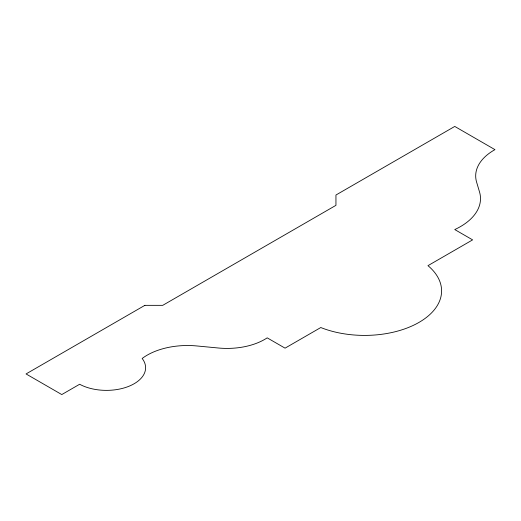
<?xml version="1.0" encoding="UTF-8"?>
<svg xmlns="http://www.w3.org/2000/svg" width="521" height="521" viewBox="0 0 521 521"><rect width="100%" height="100%" fill="white"/><g stroke="black" fill="none" stroke-linecap="round" stroke-linejoin="round"><path stroke-width="0.78" d="M144.864 305.345L26.05 373.941L61.778 394.566L79.641 384.257A39.179 22.618 0 0 0 129.201 386.159A39.179 22.618 0 0 0 142.161 358.474A57.023 32.921 0 0 1 196.795 345.951L218.403 348.008A53.155 30.687 0 0 0 267.201 337.849L285.059 348.158L320.786 327.533A77.049 44.487 0 0 0 419.034 322.375A77.049 44.487 0 0 0 427.962 265.658L472.619 239.875L454.761 229.559A68.642 39.629 0 0 0 479.515 191.923L476.598 182.096A63.38 36.594 0 0 1 494.95 149.638L454.761 126.434L335.947 195.023L335.947 205.339L162.728 305.345L144.864 305.345"/></g></svg>
